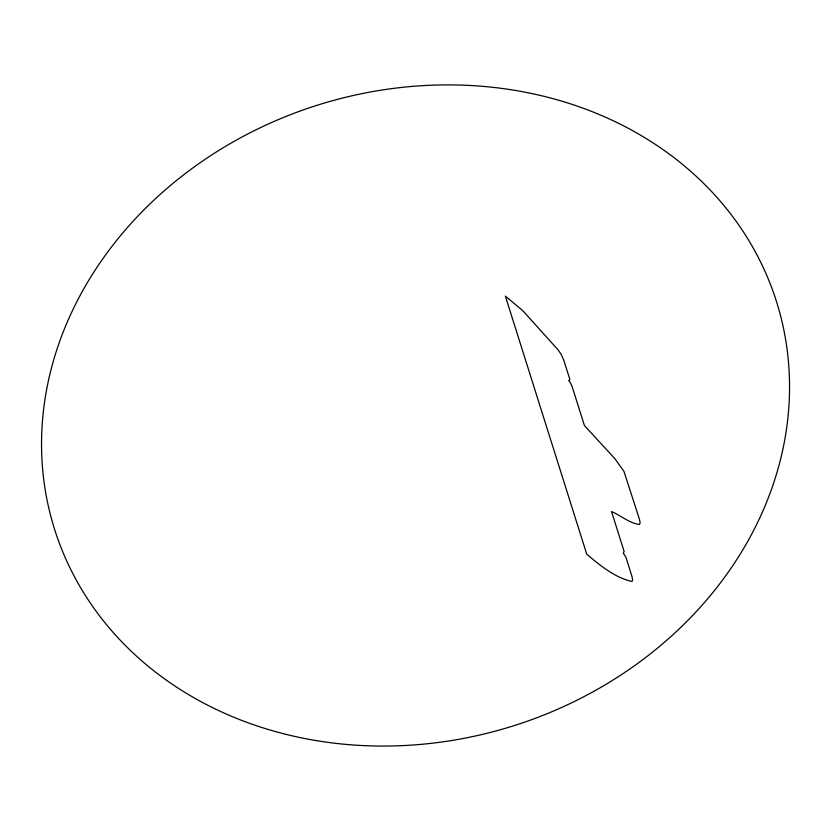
<?xml version="1.0" encoding="UTF-8"?>
<svg xmlns="http://www.w3.org/2000/svg" width="831" height="831" viewBox="0 0 831 831"><rect width="100%" height="100%" fill="white"/><g stroke="black" fill="none" stroke-linecap="round" stroke-linejoin="round"><path stroke-width="1.25" d="M569.048 380.494L571.821 385.605L584.411 425.534L614.836 458.65L623.936 471.312L639.423 519.23L640.161 522.761L639.475 524.475C629.337 523.208 620.819 515.511 611.533 511.532L624.123 551.462L623.333 553.062L626.055 557.601L631.913 576.278L632.661 579.799L631.965 581.523C614.888 577.607 599.712 565.277 586.717 554.1L505.362 296.096L522.678 310.576L558.307 350.1L561.455 354.91L563.958 360.727L569.889 379.455L569.048 380.494M316.455 740.639A378.489 325.44 -17.5 0 0 777.411 304.551A378.489 325.44 -17.5 0 0 152.779 201.227A378.489 325.44 -17.5 0 0 316.455 740.639"/></g></svg>
